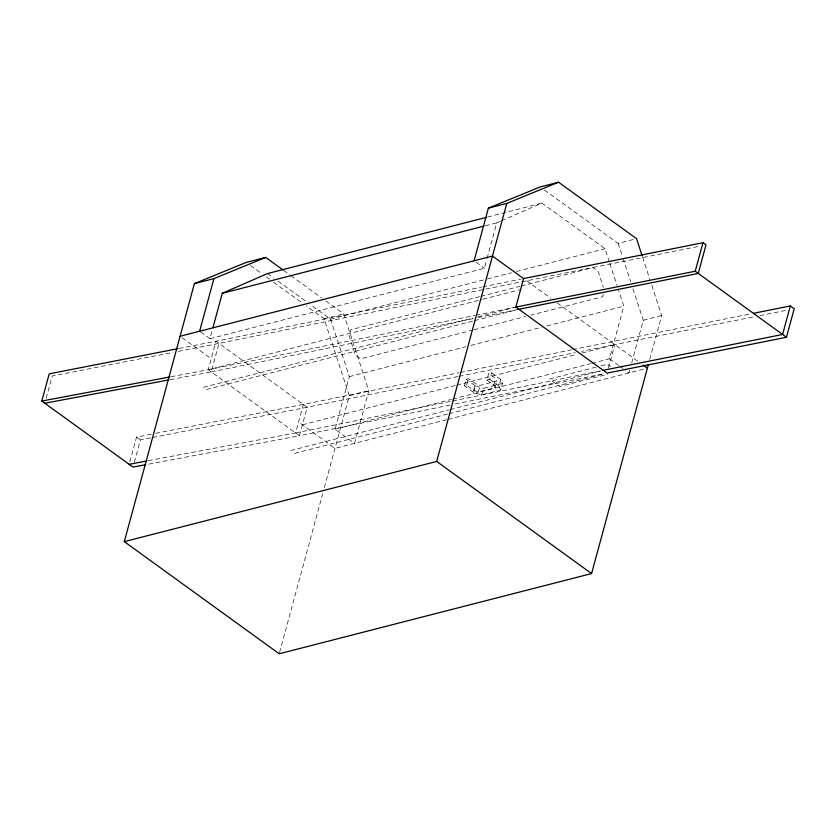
<?xml version="1.0" encoding="UTF-8"?>
<svg xmlns="http://www.w3.org/2000/svg" width="836" height="836" viewBox="0 0 836 836"><rect width="100%" height="100%" fill="white"/><g stroke="black" fill="none" stroke-linecap="round" stroke-linejoin="round"><path stroke-width="0.63" stroke-dasharray="4.18 3.13" d="M46.168 398.302L52.25 376.022L173.177 352.374M129.831 461.817L136.581 437.061L154.399 433.581M134.366 462.141L140.438 439.861L150.626 437.865M200.65 331.986L209.951 338.716L212.281 330.126M171.108 376.722L208.227 369.731L215.981 341.224L481.473 287.145M170.283 379.638L211.247 371.926L219.001 343.408L520.232 282.056M148.359 460.678L295.578 432.964L303.332 404.457L459.048 372.741M325.758 300.876L343.669 313.845L368.822 390.725L354.516 443.362L335.048 429.265L349.344 376.628L330.554 319.206L310.595 304.753M279.537 652.508L322.675 493.742M324.389 487.44L349.302 395.731L324.149 318.85L306.237 305.892M209.951 338.716L484.41 268.251L486.74 259.662M487.075 258.428L496.751 222.825L500.325 221.268M464.429 385.824L466.216 379.241L468.453 378.666L475.339 383.651L480.052 385.406L496.877 381.091L495.57 378.457L488.684 373.473L486.897 380.056L493.783 385.041L495.09 387.674L478.265 391.99L473.552 390.234L466.666 385.25L464.429 385.824L473.688 392.523L481.714 394.885L500.691 390.015L502.478 383.431L500.754 379.46L491.495 372.751L488.684 373.473M466.666 385.25L468.453 378.666M473.552 390.234L475.339 383.651M473.688 392.523L475.475 385.95L466.216 379.241M478.265 391.99L480.052 385.406M481.714 394.885L483.501 388.312L502.478 383.431M486.897 380.056L489.708 379.335L491.495 372.751M493.783 385.041L495.57 378.457M495.09 387.674L496.877 381.091M500.691 390.015L498.967 386.033L500.754 379.46M591.794 363.346L609.507 358.801L623.813 306.164L618.609 290.28M608.409 368.154L614.805 344.599L754.762 316.625M629.654 370.39L628.975 372.898L623.855 369.188M631.702 362.876L643.281 320.261L632.727 288.023M649.76 359.407L661.684 315.538L651.537 284.533M603.362 294.439L602.557 296.759L530.724 315.193M501.516 220.746L541.968 203.096L605.024 248.741L609.413 262.18M487.587 217.067L541.968 203.096M485.371 225.751L496.751 222.825M324.149 318.85L343.669 313.845M544.393 190.002L618.128 243.38L634.075 239.284M330.554 319.206L486.134 279.266M487.398 278.942L511.423 272.766M516.481 271.47L605.024 248.741M479.582 296.696L351.047 329.697L349.03 335.487L355.394 354.934L360.598 358.874L472.748 330.084M480.846 296.372L519.908 286.34M521.173 286.016L593.006 267.572L598.21 271.512L603.383 287.312M450.061 405.084L299.445 435.765L208.227 369.731L481.411 299.601M482.675 299.278L520.609 289.538M203.461 387.287L472.842 318.119M477.899 316.823L514.579 307.408L476.28 315.141M206.482 389.471L473.333 320.961M474.597 320.637L517.599 309.592L478.025 317.586M474.012 329.76L525.677 316.489M349.344 376.628L465.704 346.752M470.762 345.456L541.592 327.273M546.66 325.977L623.813 306.164M349.302 395.731L368.822 390.725M643.281 320.261L661.684 315.538M302.423 424.803L455.453 385.511M456.717 385.187L576.861 354.339M581.929 353.043L614.805 344.599L581.616 351.36M335.048 429.265L451.409 399.399M452.673 399.075L590.529 363.67M596.037 367.098L549.565 379.032L559.89 386.504L607.615 374.246M601.063 365.813L607.344 364.193L610.437 366.44M290.813 450.51L448.901 409.922M450.165 409.598L600.666 370.965M294.68 453.311L447.709 414.019M448.974 413.695L604.532 373.765M446.842 419.662L334.996 448.378L298.567 422.002M448.106 419.338L644.922 368.801M482.748 286.884L521.037 279.088M521.507 281.795L699.648 246.171M208.227 369.731L474.994 315.402M211.247 371.926L472.915 318.631M460.333 372.48L571.375 349.856M572.65 349.605L750.895 313.824M457.804 376.576L307.188 407.247L151.901 437.625M459.089 376.315L575.241 352.656M295.578 432.964L451.304 401.249M452.579 400.987L599.37 371.09M455.171 404.049L604.512 373.629M759.851 315.611L787.836 310.01M179.061 348.445L215.981 341.224L307.188 407.247L299.445 435.765L147.094 464.44M178.267 351.381L219.001 343.408M155.674 433.33L303.332 404.457M475.475 385.95L483.501 388.312M526.607 280.76L550.861 298.306M557.184 302.883L637.92 361.33M476.144 262.274L484.41 268.251M609.507 358.801L618.734 365.478M619.758 366.22L622.83 368.446M489.708 379.335L498.967 386.033M283.623 270.383L289.946 274.96M291.001 275.723L321.546 297.835M267.51 273.56L273.811 278.127M278.022 281.168L306.394 301.712M250.413 265.482L262.002 273.874M266.214 276.915L269.37 279.203M273.591 282.255L302.026 302.841M182.175 337.754L211.205 358.769M136.581 437.061L140.438 439.861M642.612 257.258L649.917 279.579M618.128 243.38L622.59 257.018M622.998 258.261L630.699 281.816M609.82 263.403L617.01 285.389"/><path stroke-width="1.25" d="M145.819 464.68L133.018 467.094L41.8 401.061L49.219 373.838L177.786 348.696M648.402 364.412L591.574 573.569L279.193 653.773L124.303 541.644L194.401 283.613L246.202 262.431L265.723 257.425L282.568 269.62M199.616 331.244L213.922 278.597L265.723 257.425M212.95 327.67L222.292 293.29L267.51 273.56L486.322 217.391M474.085 260.78L488.381 208.133L540.181 186.951L558.584 182.227L636.53 238.657L642.205 256.015M124.303 541.644L436.685 461.451L506.783 203.409L558.584 182.227M753.445 313.322L790.333 305.945L794.2 308.745L786.457 337.253L607.061 373.107L515.843 307.084L523.587 278.566L702.982 242.712L706.002 244.906L698.259 273.414L518.863 309.268M515.843 307.084L695.238 271.23L702.982 242.712M790.333 305.945L782.59 334.463L603.195 370.317M194.401 283.613L213.922 278.597M488.381 208.133L506.783 203.409M222.292 293.29L484.107 226.075M180.106 336.25L492.488 256.056L523.587 278.566M41.8 401.061L169.823 376.963M44.82 403.245L169.008 379.878M129.152 464.293L147.073 460.918M695.238 271.23L786.457 337.253M643.177 365.133L647.377 368.174M436.685 461.451L591.574 573.569"/></g></svg>
